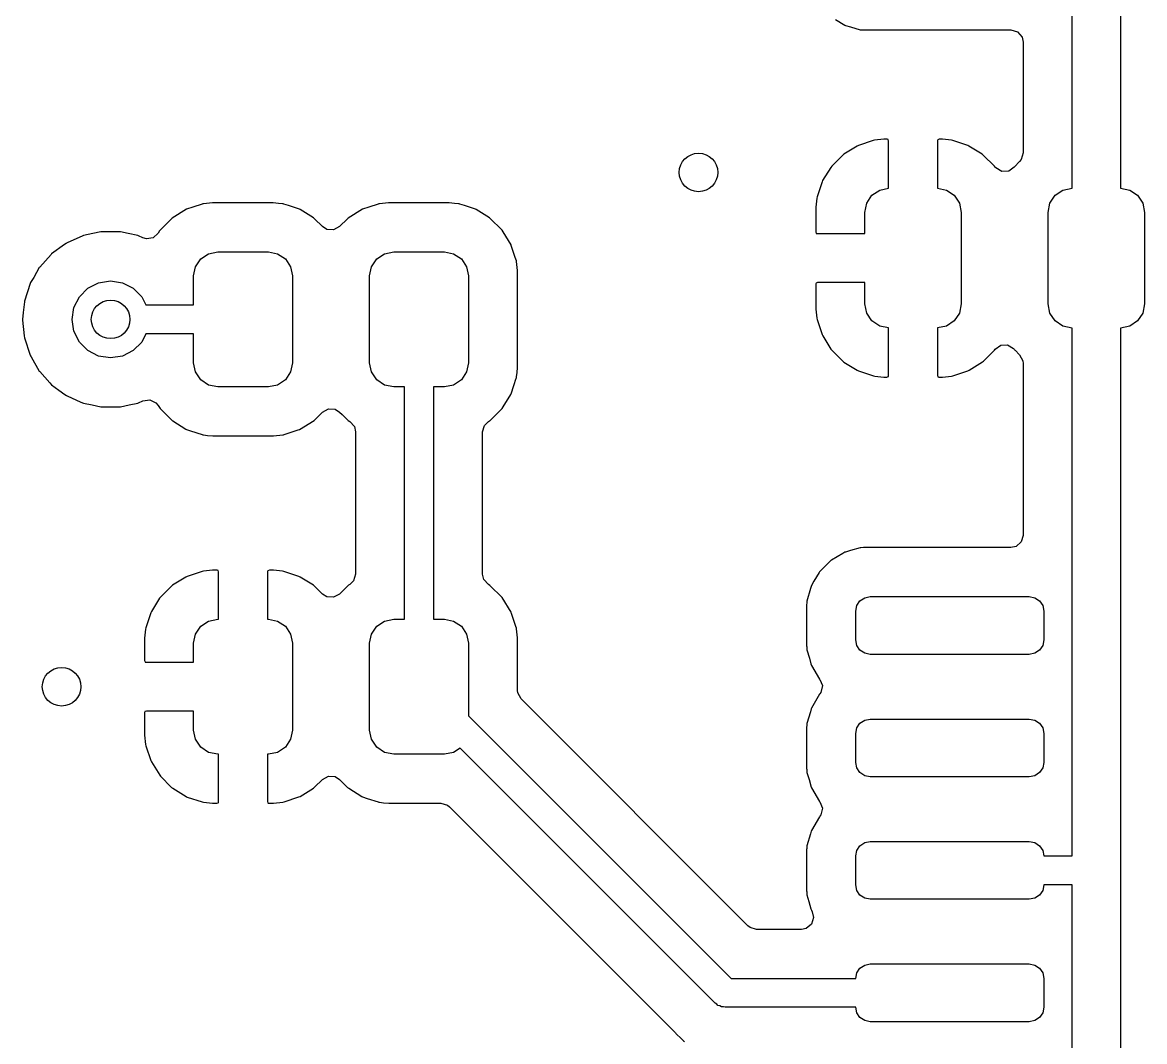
# Model space of a CAD drawing. Extents: x 51 to 243, y -135 to -54.
# Drawn here: x 177.39 to 189.03, y -94.61 to -84.04 of the extents above; entities that cross this region are included whole.
import ezdxf

# ---------------------------------------------------------------- set-up
doc = ezdxf.new("R2010")
doc.units = 0
doc.layers.add('BLACK', color=7, linetype='CONTINUOUS')

msp = doc.modelspace()

# ---------------------------------------------------------------- linework, layer by layer
at = {"layer": 'BLACK', "linetype": 'CONTINUOUS'}
for p, q in [((188.779, -67.4), (188.779, -85.762)), ((188.279, -85.762), (188.279, -78.382)), ((185.823, -84.0134), (185.92, -84.0711)), ((185.92, -84.0711), (185.928, -84.0734)), ((185.928, -84.0734), (185.928, -84.0734)), ((185.928, -84.0734), (185.98, -84.0885)), ((185.98, -84.0885), (186.08, -84.1176)), ((186.08, -84.1176), (186.087, -84.1181)), ((186.087, -84.1181), (186.087, -84.1181)), ((186.087, -84.1181), (186.115, -84.1203)), ((186.115, -84.1203), (186.115, -84.1203)), ((186.115, -84.1203), (186.117, -84.1205)), ((186.117, -84.1205), (187.644, -84.1205)), ((187.644, -84.1205), (187.713, -84.1405)), ((187.713, -84.1405), (187.759, -84.1942)), ((187.759, -84.1942), (187.77, -84.2465)), ((187.77, -84.2465), (187.77, -85.3956)), ((186.216, -85.2671), (186.062, -85.3186)), ((186.23, -85.2643), (186.216, -85.2671)), ((186.325, -85.2543), (186.23, -85.2643)), ((186.332, -85.254), (186.325, -85.2543)), ((186.361, -85.254), (186.332, -85.254)), ((186.369, -85.2557), (186.361, -85.254)), ((186.371, -85.2569), (186.369, -85.2557)), ((186.375, -85.2721), (186.371, -85.2569)), ((186.375, -85.7628), (186.375, -85.2721)), ((186.885, -85.2599), (186.883, -85.2675)), ((186.883, -85.2675), (186.883, -85.7628)), ((186.886, -85.2585), (186.885, -85.2599)), ((186.901, -85.254), (186.886, -85.2585)), ((186.926, -85.254), (186.901, -85.254)), ((186.933, -85.2543), (186.926, -85.254)), ((187.027, -85.264), (186.933, -85.2543)), ((187.04, -85.2669), (187.027, -85.264)), ((187.195, -85.318), (187.04, -85.2669)), ((186.049, -85.3248), (185.911, -85.4101)), ((186.062, -85.3186), (186.049, -85.3248)), ((187.208, -85.3242), (187.195, -85.318)), ((187.346, -85.4092), (187.208, -85.3242)), ((187.77, -85.3956), (187.75, -85.4637)), ((185.9, -85.4191), (185.785, -85.5338)), ((185.911, -85.4101), (185.9, -85.4191)), ((187.357, -85.4183), (187.346, -85.4092)), ((187.472, -85.5328), (187.357, -85.4183)), ((187.734, -85.4846), (187.68, -85.5387)), ((187.75, -85.4637), (187.734, -85.4846)), ((185.776, -85.5452), (185.691, -85.6832)), ((185.785, -85.5338), (185.776, -85.5452)), ((187.48, -85.5429), (187.472, -85.5328)), ((187.487, -85.5514), (187.48, -85.5429)), ((187.549, -85.5871), (187.487, -85.5514)), ((187.62, -85.5838), (187.549, -85.5871)), ((187.677, -85.5432), (187.62, -85.5838)), ((187.68, -85.5387), (187.677, -85.5432)), ((185.685, -85.6964), (185.634, -85.8507)), ((185.691, -85.6832), (185.685, -85.6964)), ((185.631, -85.8641), (185.621, -85.9584)), ((185.634, -85.8507), (185.631, -85.8641)), ((186.148, -85.9163), (186.202, -85.8352)), ((186.202, -85.8352), (186.283, -85.781)), ((186.283, -85.781), (186.375, -85.7628)), ((186.883, -85.7628), (186.975, -85.781)), ((186.975, -85.781), (187.056, -85.8352)), ((187.056, -85.8352), (187.11, -85.9163)), ((188.048, -85.9163), (188.102, -85.8352)), ((188.102, -85.8352), (188.183, -85.781)), ((188.183, -85.781), (188.279, -85.762)), ((188.779, -85.762), (188.875, -85.781)), ((188.875, -85.781), (188.956, -85.8352)), ((188.956, -85.8352), (189.01, -85.9163)), ((179.095, -85.9804), (178.945, -86.0735)), ((179.161, -85.9584), (179.095, -85.9804)), ((179.256, -85.9267), (179.161, -85.9584)), ((179.263, -85.9245), (179.256, -85.9267)), ((179.256, -85.9267), (179.256, -85.9267)), ((179.27, -85.9238), (179.263, -85.9245)), ((179.365, -85.9138), (179.27, -85.9238)), ((179.27, -85.9238), (179.27, -85.9238)), ((179.369, -85.9135), (179.365, -85.9138)), ((179.365, -85.9138), (179.365, -85.9138)), ((179.994, -85.9135), (179.369, -85.9135)), ((180.049, -85.9191), (179.994, -85.9135)), ((180.092, -85.9235), (180.049, -85.9191)), ((180.099, -85.9242), (180.092, -85.9235)), ((180.092, -85.9235), (180.092, -85.9235)), ((180.105, -85.9264), (180.099, -85.9242)), ((180.151, -85.9415), (180.105, -85.9264)), ((180.105, -85.9264), (180.105, -85.9264)), ((180.267, -85.9799), (180.151, -85.9415)), ((180.273, -85.9837), (180.267, -85.9799)), ((180.92, -85.9804), (180.77, -86.0735)), ((180.986, -85.9584), (180.92, -85.9804)), ((181.081, -85.9267), (180.986, -85.9584)), ((181.088, -85.9245), (181.081, -85.9267)), ((181.081, -85.9267), (181.081, -85.9267)), ((181.095, -85.9238), (181.088, -85.9245)), ((181.19, -85.9138), (181.095, -85.9238)), ((181.095, -85.9238), (181.095, -85.9238)), ((181.194, -85.9135), (181.19, -85.9138)), ((181.19, -85.9138), (181.19, -85.9138)), ((181.819, -85.9135), (181.194, -85.9135)), ((181.874, -85.9191), (181.819, -85.9135)), ((181.917, -85.9235), (181.874, -85.9191)), ((181.924, -85.9242), (181.917, -85.9235)), ((181.917, -85.9235), (181.917, -85.9235)), ((181.93, -85.9264), (181.924, -85.9242)), ((181.976, -85.9415), (181.93, -85.9264)), ((181.93, -85.9264), (181.93, -85.9264)), ((182.092, -85.9799), (181.976, -85.9415)), ((182.098, -85.9837), (182.092, -85.9799)), ((185.621, -85.9584), (185.621, -85.9649)), ((185.621, -85.9649), (185.621, -86.2149)), ((186.129, -86.012), (186.148, -85.9163)), ((187.11, -85.9163), (187.129, -86.012)), ((188.029, -86.012), (188.048, -85.9163)), ((189.01, -85.9163), (189.029, -86.012)), ((178.945, -86.0735), (178.82, -86.1987)), ((180.411, -86.0689), (180.273, -85.9837)), ((180.273, -85.9837), (180.273, -85.9837)), ((180.417, -86.0727), (180.411, -86.0689)), ((180.422, -86.0779), (180.417, -86.0727)), ((180.505, -86.1603), (180.422, -86.0779)), ((180.764, -86.0787), (180.683, -86.1601)), ((180.77, -86.0735), (180.764, -86.0787)), ((182.236, -86.0689), (182.098, -85.9837)), ((182.098, -85.9837), (182.098, -85.9837)), ((182.242, -86.0727), (182.236, -86.0689)), ((182.367, -86.1977), (182.242, -86.0727)), ((186.129, -86.233), (186.129, -86.012)), ((187.129, -86.012), (187.129, -86.962)), ((188.029, -86.962), (188.029, -86.012)), ((189.029, -86.012), (189.029, -86.962)), ((178.206, -86.2149), (178.125, -86.2321)), ((178.213, -86.2135), (178.206, -86.2149)), ((178.206, -86.2149), (178.206, -86.2149)), ((178.403, -86.2135), (178.213, -86.2135)), ((178.41, -86.2149), (178.403, -86.2135)), ((178.491, -86.2321), (178.41, -86.2149)), ((178.41, -86.2149), (178.41, -86.2149)), ((178.816, -86.2049), (178.802, -86.2278)), ((178.82, -86.1987), (178.816, -86.2049)), ((178.816, -86.2049), (178.816, -86.2049)), ((180.55, -86.1892), (180.505, -86.1603)), ((180.621, -86.1942), (180.55, -86.1892)), ((180.683, -86.1601), (180.621, -86.1942)), ((182.378, -86.2149), (182.367, -86.1977)), ((182.461, -86.3481), (182.378, -86.2149)), ((185.621, -86.2149), (185.625, -86.2301)), ((177.851, -86.3309), (177.846, -86.3348)), ((177.857, -86.3282), (177.851, -86.3309)), ((178.02, -86.2559), (177.857, -86.3282)), ((177.857, -86.3282), (177.857, -86.3282)), ((178.026, -86.2532), (178.02, -86.2559)), ((178.02, -86.2559), (178.02, -86.2559)), ((178.125, -86.2321), (178.026, -86.2532)), ((178.59, -86.2532), (178.491, -86.2321)), ((178.596, -86.2559), (178.59, -86.2532)), ((178.643, -86.2768), (178.596, -86.2559)), ((178.596, -86.2559), (178.596, -86.2559)), ((178.679, -86.2867), (178.643, -86.2768)), ((178.749, -86.2753), (178.679, -86.2867)), ((178.802, -86.2278), (178.749, -86.2753)), ((185.625, -86.2301), (185.627, -86.2313)), ((185.627, -86.2313), (185.635, -86.233)), ((185.635, -86.233), (186.129, -86.233)), ((177.692, -86.448), (177.574, -86.5795)), ((177.697, -86.4431), (177.692, -86.448)), ((177.692, -86.448), (177.692, -86.448)), ((177.829, -86.347), (177.697, -86.4431)), ((177.846, -86.3348), (177.829, -86.347)), ((177.846, -86.3348), (177.846, -86.3348)), ((179.242, -86.4952), (179.323, -86.441)), ((179.323, -86.441), (179.419, -86.422)), ((179.419, -86.422), (179.944, -86.422)), ((179.944, -86.422), (180.04, -86.441)), ((180.04, -86.441), (180.121, -86.4952)), ((181.067, -86.4952), (181.148, -86.441)), ((181.148, -86.441), (181.244, -86.422)), ((181.244, -86.422), (181.769, -86.422)), ((181.769, -86.422), (181.865, -86.441)), ((181.865, -86.441), (181.946, -86.4952)), ((182.463, -86.355), (182.461, -86.3481)), ((182.504, -86.479), (182.463, -86.355)), ((179.188, -86.5763), (179.242, -86.4952)), ((180.121, -86.4952), (180.175, -86.5763)), ((181.013, -86.5763), (181.067, -86.4952)), ((181.946, -86.4952), (182, -86.5763)), ((182.517, -86.5158), (182.504, -86.479)), ((182.517, -86.5227), (182.517, -86.5158)), ((182.527, -86.6149), (182.517, -86.5227)), ((182.517, -86.5227), (182.517, -86.5227)), ((177.569, -86.5851), (177.511, -86.686)), ((177.574, -86.5795), (177.569, -86.5851)), ((179.169, -86.672), (179.188, -86.5763)), ((179.169, -86.972), (179.169, -86.672)), ((180.175, -86.5763), (180.194, -86.672)), ((180.194, -86.672), (180.194, -87.572)), ((180.994, -86.672), (181.013, -86.5763)), ((180.994, -87.572), (180.994, -86.672)), ((182, -86.5763), (182.019, -86.672)), ((182.019, -86.672), (182.019, -87.572)), ((182.528, -86.6216), (182.527, -86.6149)), ((182.528, -87.6224), (182.528, -86.6216)), ((177.473, -86.7504), (177.414, -86.9321)), ((177.479, -86.741), (177.473, -86.7504)), ((177.511, -86.686), (177.479, -86.741)), ((178.073, -86.7984), (178.184, -86.7416)), ((178.184, -86.7416), (178.308, -86.722)), ((178.308, -86.722), (178.432, -86.7416)), ((178.432, -86.7416), (178.543, -86.7984)), ((185.623, -86.7469), (185.621, -86.7545)), ((185.621, -86.7545), (185.621, -87.0091)), ((185.624, -86.7455), (185.623, -86.7469)), ((185.639, -86.741), (185.624, -86.7455)), ((186.129, -86.741), (185.639, -86.741)), ((186.129, -86.962), (186.129, -86.741)), ((177.928, -86.9984), (177.984, -86.8869)), ((177.984, -86.8869), (178.073, -86.7984)), ((178.543, -86.7984), (178.632, -86.8869)), ((178.632, -86.8869), (178.675, -86.972)), ((177.414, -86.9386), (177.402, -87.0516)), ((177.414, -86.9321), (177.414, -86.9386)), ((177.414, -86.9386), (177.414, -86.9386)), ((177.908, -87.122), (177.928, -86.9984)), ((178.675, -86.972), (179.169, -86.972)), ((185.621, -87.0091), (185.621, -87.0156)), ((185.621, -87.0156), (185.631, -87.1112)), ((186.148, -87.0577), (186.129, -86.962)), ((187.129, -86.962), (187.11, -87.0577)), ((188.048, -87.0577), (188.029, -86.962)), ((189.029, -86.962), (189.01, -87.0577)), ((177.402, -87.0516), (177.394, -87.122)), ((177.394, -87.122), (177.395, -87.1286)), ((177.395, -87.1286), (177.412, -87.292)), ((177.928, -87.2456), (177.908, -87.122)), ((185.631, -87.1112), (185.634, -87.1246)), ((185.634, -87.1246), (185.686, -87.2788)), ((186.202, -87.1388), (186.148, -87.0577)), ((186.283, -87.193), (186.202, -87.1388)), ((187.056, -87.1388), (186.975, -87.193)), ((187.11, -87.0577), (187.056, -87.1388)), ((188.102, -87.1388), (188.048, -87.0577)), ((188.183, -87.193), (188.102, -87.1388)), ((188.956, -87.1388), (188.875, -87.193)), ((189.01, -87.0577), (188.956, -87.1388)), ((177.984, -87.3571), (177.928, -87.2456)), ((186.375, -87.2112), (186.283, -87.193)), ((186.375, -87.7065), (186.375, -87.2112)), ((186.975, -87.193), (186.883, -87.2112)), ((186.883, -87.2112), (186.883, -87.7019)), ((188.279, -87.212), (188.183, -87.193)), ((188.279, -92.687), (188.279, -87.212)), ((188.875, -87.193), (188.779, -87.212)), ((188.779, -87.212), (188.779, -100.367)), ((177.412, -87.292), (177.414, -87.3119)), ((177.414, -87.3119), (177.473, -87.4936)), ((178.073, -87.4456), (177.984, -87.3571)), ((178.632, -87.3571), (178.543, -87.4456)), ((178.675, -87.272), (178.632, -87.3571)), ((179.169, -87.272), (178.675, -87.272)), ((179.169, -87.572), (179.169, -87.272)), ((185.686, -87.2788), (185.692, -87.292)), ((185.692, -87.292), (185.777, -87.4298)), ((177.473, -87.4936), (177.477, -87.4993)), ((178.184, -87.5024), (178.073, -87.4456)), ((178.543, -87.4456), (178.432, -87.5024)), ((185.777, -87.4298), (185.786, -87.4412)), ((185.786, -87.4412), (185.901, -87.5557)), ((187.358, -87.5549), (187.473, -87.4402)), ((187.473, -87.4402), (187.48, -87.4312)), ((187.48, -87.4312), (187.538, -87.3902)), ((187.538, -87.3902), (187.609, -87.3869)), ((187.609, -87.3869), (187.67, -87.4226)), ((187.67, -87.4226), (187.677, -87.4304)), ((187.677, -87.4304), (187.681, -87.4363)), ((187.681, -87.4363), (187.686, -87.4415)), ((187.686, -87.4415), (187.734, -87.4893)), ((187.734, -87.4893), (187.768, -87.5515)), ((177.477, -87.4993), (177.477, -87.4993)), ((177.477, -87.4993), (177.483, -87.5103)), ((177.483, -87.5103), (177.569, -87.6589)), ((178.308, -87.522), (178.184, -87.5024)), ((178.432, -87.5024), (178.308, -87.522)), ((179.188, -87.6677), (179.169, -87.572)), ((180.194, -87.572), (180.175, -87.6677)), ((181.013, -87.6677), (180.994, -87.572)), ((182.019, -87.572), (182, -87.6677)), ((185.901, -87.5557), (185.912, -87.5648)), ((185.912, -87.5648), (186.05, -87.6498)), ((187.209, -87.6492), (187.347, -87.5639)), ((187.347, -87.5639), (187.358, -87.5549)), ((187.768, -87.5515), (187.77, -87.5784)), ((187.77, -87.5784), (187.77, -89.3625)), ((177.569, -87.6589), (177.573, -87.6639)), ((177.573, -87.6639), (177.573, -87.6639)), ((177.573, -87.6639), (177.679, -87.7809)), ((179.242, -87.7488), (179.188, -87.6677)), ((180.175, -87.6677), (180.121, -87.7488)), ((181.067, -87.7488), (181.013, -87.6677)), ((182, -87.6677), (181.946, -87.7488)), ((182.515, -87.7334), (182.517, -87.7269)), ((182.517, -87.7269), (182.518, -87.7183)), ((182.518, -87.7183), (182.522, -87.6731)), ((182.522, -87.6731), (182.528, -87.6224)), ((186.05, -87.6498), (186.063, -87.656)), ((186.063, -87.656), (186.218, -87.7071)), ((186.218, -87.7071), (186.231, -87.71)), ((186.231, -87.71), (186.325, -87.7197)), ((186.325, -87.7197), (186.332, -87.72)), ((186.332, -87.72), (186.357, -87.72)), ((186.357, -87.72), (186.372, -87.7155)), ((186.372, -87.7155), (186.373, -87.7141)), ((186.373, -87.7141), (186.375, -87.7065)), ((186.883, -87.7019), (186.887, -87.7171)), ((186.887, -87.7171), (186.889, -87.7183)), ((186.889, -87.7183), (186.897, -87.72)), ((186.897, -87.72), (186.926, -87.72)), ((186.926, -87.72), (186.933, -87.7197)), ((186.933, -87.7197), (187.028, -87.7097)), ((187.028, -87.7097), (187.042, -87.7069)), ((187.042, -87.7069), (187.196, -87.6554)), ((187.196, -87.6554), (187.209, -87.6492)), ((177.679, -87.7809), (177.697, -87.8009)), ((177.697, -87.8009), (177.771, -87.8548)), ((179.323, -87.803), (179.242, -87.7488)), ((179.419, -87.822), (179.323, -87.803)), ((179.944, -87.822), (179.419, -87.822)), ((180.04, -87.803), (179.944, -87.822)), ((180.121, -87.7488), (180.04, -87.803)), ((181.148, -87.803), (181.067, -87.7488)), ((181.244, -87.822), (181.148, -87.803)), ((181.356, -87.822), (181.244, -87.822)), ((181.356, -90.232), (181.356, -87.822)), ((181.769, -87.822), (181.656, -87.822)), ((181.656, -87.822), (181.656, -90.232)), ((181.865, -87.803), (181.769, -87.822)), ((181.946, -87.7488), (181.865, -87.803)), ((182.461, -87.8947), (182.49, -87.8083)), ((182.49, -87.8083), (182.515, -87.7334)), ((182.515, -87.7334), (182.515, -87.7334)), ((177.771, -87.8548), (177.834, -87.9007)), ((177.834, -87.9007), (177.851, -87.9131)), ((177.851, -87.9131), (177.857, -87.9158)), ((177.857, -87.9158), (177.857, -87.9158)), ((177.857, -87.9158), (178, -87.9795)), ((178.643, -87.9672), (178.714, -87.9577)), ((178.714, -87.9577), (178.778, -87.9878)), ((182.378, -88.0298), (182.457, -87.901)), ((182.457, -87.901), (182.461, -87.8947)), ((182.457, -87.901), (182.457, -87.901)), ((178, -87.9795), (178.026, -87.9908)), ((178.026, -87.9908), (178.116, -88.01)), ((178.116, -88.01), (178.206, -88.0291)), ((178.206, -88.0291), (178.206, -88.0291)), ((178.206, -88.0291), (178.213, -88.0305)), ((178.213, -88.0305), (178.403, -88.0305)), ((178.403, -88.0305), (178.41, -88.0291)), ((178.41, -88.0291), (178.5, -88.01)), ((178.41, -88.0291), (178.41, -88.0291)), ((178.5, -88.01), (178.59, -87.9908)), ((178.59, -87.9908), (178.596, -87.9881)), ((178.596, -87.9881), (178.643, -87.9672)), ((178.596, -87.9881), (178.596, -87.9881)), ((178.778, -87.9878), (178.802, -88.016)), ((178.802, -88.016), (178.821, -88.0463)), ((178.821, -88.0463), (178.946, -88.1713)), ((180.505, -88.0839), (180.567, -88.0498)), ((180.567, -88.0498), (180.638, -88.0548)), ((180.638, -88.0548), (180.683, -88.0837)), ((182.259, -88.1553), (182.363, -88.0505)), ((182.363, -88.0505), (182.368, -88.0453)), ((182.368, -88.0453), (182.378, -88.0298)), ((178.946, -88.1713), (178.952, -88.1751)), ((178.952, -88.1751), (178.952, -88.1751)), ((178.952, -88.1751), (179.089, -88.2597)), ((180.268, -88.2635), (180.418, -88.1705)), ((180.418, -88.1705), (180.505, -88.0839)), ((180.683, -88.0837), (180.709, -88.1094)), ((180.709, -88.1094), (180.771, -88.1713)), ((180.771, -88.1713), (180.788, -88.182)), ((180.788, -88.182), (180.836, -88.2348)), ((182.185, -88.221), (182.225, -88.182)), ((182.225, -88.182), (182.237, -88.1743)), ((182.237, -88.1743), (182.243, -88.1705)), ((182.237, -88.1743), (182.237, -88.1743)), ((182.243, -88.1705), (182.259, -88.1553)), ((179.089, -88.2597), (179.096, -88.2641)), ((179.096, -88.2641), (179.135, -88.2771)), ((179.135, -88.2771), (179.258, -88.3176)), ((180.107, -88.3173), (180.254, -88.2681)), ((180.254, -88.2681), (180.268, -88.2635)), ((180.836, -88.2348), (180.848, -88.2893)), ((180.848, -88.2893), (180.848, -89.7648)), ((182.165, -88.2892), (182.185, -88.221)), ((182.165, -89.7647), (182.165, -88.2892)), ((179.258, -88.3176), (179.258, -88.3176)), ((179.258, -88.3176), (179.264, -88.3198)), ((179.264, -88.3198), (179.271, -88.3205)), ((179.271, -88.3205), (179.271, -88.3205)), ((179.271, -88.3205), (179.314, -88.3249)), ((179.314, -88.3249), (179.369, -88.3305)), ((179.369, -88.3305), (179.994, -88.3305)), ((179.994, -88.3305), (179.998, -88.3302)), ((179.998, -88.3302), (180.093, -88.3202)), ((179.998, -88.3302), (179.998, -88.3302)), ((180.093, -88.3202), (180.1, -88.3195)), ((180.093, -88.3202), (180.093, -88.3202)), ((180.1, -88.3195), (180.107, -88.3173)), ((180.107, -88.3173), (180.107, -88.3173)), ((187.75, -89.4306), (187.697, -89.4771)), ((187.77, -89.3625), (187.75, -89.4306)), ((185.902, -89.549), (185.784, -89.6185)), ((185.92, -89.5379), (185.902, -89.549)), ((185.928, -89.5356), (185.92, -89.5379)), ((185.98, -89.5205), (185.928, -89.5356)), ((185.928, -89.5356), (185.928, -89.5356)), ((186.08, -89.4914), (185.98, -89.5205)), ((186.087, -89.4909), (186.08, -89.4914)), ((186.115, -89.4887), (186.087, -89.4909)), ((186.087, -89.4909), (186.087, -89.4909)), ((186.117, -89.4885), (186.115, -89.4887)), ((186.115, -89.4887), (186.115, -89.4887)), ((187.644, -89.4885), (186.117, -89.4885)), ((187.697, -89.4771), (187.644, -89.4885)), ((185.777, -89.6225), (185.66, -89.7402)), ((185.784, -89.6185), (185.777, -89.6225)), ((185.784, -89.6185), (185.784, -89.6185)), ((179.089, -89.7948), (178.951, -89.8801)), ((179.102, -89.7886), (179.089, -89.7948)), ((179.256, -89.7371), (179.102, -89.7886)), ((179.27, -89.7343), (179.256, -89.7371)), ((179.365, -89.7243), (179.27, -89.7343)), ((179.372, -89.724), (179.365, -89.7243)), ((179.414, -89.724), (179.372, -89.724)), ((179.422, -89.7257), (179.414, -89.724)), ((179.423, -89.7269), (179.422, -89.7257)), ((179.427, -89.7421), (179.423, -89.7269)), ((179.427, -90.232), (179.427, -89.7421)), ((179.937, -89.7299), (179.935, -89.7375)), ((179.935, -89.7375), (179.935, -90.232)), ((179.938, -89.7285), (179.937, -89.7299)), ((179.954, -89.724), (179.938, -89.7285)), ((179.991, -89.724), (179.954, -89.724)), ((179.998, -89.7243), (179.991, -89.724)), ((180.092, -89.734), (179.998, -89.7243)), ((180.105, -89.7369), (180.092, -89.734)), ((180.26, -89.788), (180.105, -89.7369)), ((180.273, -89.7942), (180.26, -89.788)), ((180.411, -89.8792), (180.273, -89.7942)), ((180.848, -89.7648), (180.828, -89.833)), ((182.177, -89.8192), (182.165, -89.7647)), ((182.225, -89.872), (182.177, -89.8192)), ((185.656, -89.747), (185.601, -89.8389)), ((185.66, -89.7402), (185.656, -89.747)), ((185.656, -89.747), (185.656, -89.747)), ((178.94, -89.8891), (178.825, -90.0038)), ((178.951, -89.8801), (178.94, -89.8891)), ((180.422, -89.8883), (180.411, -89.8792)), ((180.505, -89.9706), (180.422, -89.8883)), ((180.764, -89.8887), (180.683, -89.9705)), ((180.77, -89.8835), (180.764, -89.8887)), ((180.776, -89.8797), (180.77, -89.8835)), ((180.788, -89.872), (180.776, -89.8797)), ((180.776, -89.8797), (180.776, -89.8797)), ((180.828, -89.833), (180.788, -89.872)), ((182.242, -89.8827), (182.225, -89.872)), ((182.367, -90.0077), (182.242, -89.8827)), ((185.566, -89.9131), (185.528, -90.0432)), ((185.573, -89.891), (185.566, -89.9131)), ((185.575, -89.8834), (185.573, -89.891)), ((185.573, -89.891), (185.573, -89.891)), ((185.601, -89.8389), (185.575, -89.8834)), ((178.816, -90.0152), (178.731, -90.1532)), ((178.825, -90.0038), (178.816, -90.0152)), ((180.55, -89.9995), (180.505, -89.9706)), ((180.621, -90.0045), (180.55, -89.9995)), ((180.683, -89.9705), (180.621, -90.0045)), ((182.461, -90.1581), (182.367, -90.0077)), ((185.528, -90.0496), (185.527, -90.0659)), ((185.528, -90.0432), (185.528, -90.0496)), ((185.528, -90.0496), (185.528, -90.0496)), ((186.045, -90.0896), (186.078, -90.0409)), ((186.078, -90.0409), (186.127, -90.0084)), ((186.127, -90.0084), (186.184, -89.997)), ((186.184, -89.997), (187.834, -89.997)), ((187.834, -89.997), (187.891, -90.0084)), ((187.891, -90.0084), (187.94, -90.0409)), ((187.94, -90.0409), (187.973, -90.0896)), ((178.725, -90.1664), (178.674, -90.3207)), ((178.731, -90.1532), (178.725, -90.1664)), ((182.466, -90.1735), (182.461, -90.1581)), ((185.527, -90.0659), (185.525, -90.0805)), ((185.525, -90.0805), (185.525, -90.5135)), ((186.034, -90.147), (186.045, -90.0896)), ((186.034, -90.447), (186.034, -90.147)), ((187.973, -90.0896), (187.984, -90.147)), ((187.984, -90.147), (187.984, -90.447)), ((179.242, -90.3052), (179.323, -90.251)), ((179.323, -90.251), (179.419, -90.232)), ((179.419, -90.232), (179.427, -90.232)), ((179.935, -90.232), (179.944, -90.232)), ((179.944, -90.232), (180.04, -90.251)), ((180.04, -90.251), (180.121, -90.3052)), ((181.067, -90.3052), (181.148, -90.251)), ((181.148, -90.251), (181.244, -90.232)), ((181.244, -90.232), (181.356, -90.232)), ((181.656, -90.232), (181.769, -90.232)), ((181.769, -90.232), (181.865, -90.251)), ((181.865, -90.251), (181.946, -90.3052)), ((182.511, -90.3078), (182.466, -90.1735)), ((178.671, -90.3341), (178.661, -90.4284)), ((178.674, -90.3207), (178.671, -90.3341)), ((179.169, -90.482), (179.188, -90.3863)), ((179.188, -90.3863), (179.242, -90.3052)), ((180.121, -90.3052), (180.175, -90.3863)), ((180.175, -90.3863), (180.194, -90.482)), ((180.994, -90.482), (181.013, -90.3863)), ((181.013, -90.3863), (181.067, -90.3052)), ((181.946, -90.3052), (182, -90.3863)), ((182, -90.3863), (182.019, -90.482)), ((182.517, -90.3258), (182.511, -90.3078)), ((182.517, -90.3327), (182.517, -90.3258)), ((182.527, -90.4257), (182.517, -90.3327)), ((182.517, -90.3327), (182.517, -90.3327)), ((178.661, -90.4284), (178.661, -90.4349)), ((178.661, -90.4349), (178.661, -90.6599)), ((179.169, -90.678), (179.169, -90.482)), ((180.194, -90.482), (180.194, -91.382)), ((180.994, -91.382), (180.994, -90.482)), ((182.019, -90.482), (182.019, -91.2324)), ((182.528, -90.4316), (182.527, -90.4257)), ((182.528, -90.9695), (182.528, -90.4316)), ((185.525, -90.5135), (185.526, -90.5159)), ((185.526, -90.5159), (185.526, -90.516)), ((185.526, -90.516), (185.528, -90.541)), ((186.045, -90.5044), (186.034, -90.447)), ((186.078, -90.5531), (186.045, -90.5044)), ((187.973, -90.5044), (187.94, -90.5531)), ((187.984, -90.447), (187.973, -90.5044)), ((185.528, -90.541), (185.528, -90.5508)), ((185.528, -90.5508), (185.554, -90.6375)), ((186.127, -90.5856), (186.078, -90.5531)), ((186.184, -90.597), (186.127, -90.5856)), ((187.834, -90.597), (186.184, -90.597)), ((187.891, -90.5856), (187.834, -90.597)), ((187.94, -90.5531), (187.891, -90.5856)), ((178.661, -90.6599), (178.665, -90.6751)), ((178.665, -90.6751), (178.667, -90.6763)), ((178.667, -90.6763), (178.675, -90.678)), ((178.675, -90.678), (179.169, -90.678)), ((185.554, -90.6375), (185.57, -90.6951)), ((185.57, -90.6951), (185.575, -90.7106)), ((185.575, -90.7106), (185.66, -90.8538)), ((185.66, -90.8538), (185.662, -90.8565)), ((185.662, -90.8565), (185.688, -90.9209)), ((182.53, -90.9963), (182.528, -90.9695)), ((185.688, -90.9209), (185.674, -90.9905)), ((182.564, -91.0586), (182.53, -90.9963)), ((184.917, -93.4116), (182.564, -91.0586)), ((185.66, -91.0102), (185.575, -91.1534)), ((185.663, -91.0063), (185.66, -91.0102)), ((185.674, -90.9905), (185.663, -91.0063)), ((178.663, -91.1919), (178.661, -91.1995)), ((178.661, -91.1995), (178.661, -91.4291)), ((178.664, -91.1905), (178.663, -91.1919)), ((178.679, -91.186), (178.664, -91.1905)), ((179.169, -91.186), (178.679, -91.186)), ((179.169, -91.382), (179.169, -91.186)), ((185.564, -91.1919), (185.528, -91.3132)), ((185.573, -91.161), (185.564, -91.1919)), ((185.575, -91.1534), (185.573, -91.161)), ((185.573, -91.161), (185.573, -91.161)), ((182.019, -91.2324), (184.744, -93.957)), ((185.527, -91.3336), (185.525, -91.3505)), ((185.528, -91.3196), (185.527, -91.3336)), ((185.528, -91.3132), (185.528, -91.3196)), ((185.528, -91.3196), (185.528, -91.3196)), ((186.045, -91.3596), (186.078, -91.3109)), ((186.078, -91.3109), (186.127, -91.2784)), ((186.127, -91.2784), (186.184, -91.267)), ((186.184, -91.267), (187.834, -91.267)), ((187.834, -91.267), (187.891, -91.2784)), ((187.891, -91.2784), (187.94, -91.3109)), ((187.94, -91.3109), (187.973, -91.3596)), ((178.661, -91.4291), (178.661, -91.4356)), ((178.661, -91.4356), (178.671, -91.5312)), ((179.188, -91.4777), (179.169, -91.382)), ((180.194, -91.382), (180.175, -91.4777)), ((181.013, -91.4777), (180.994, -91.382)), ((185.525, -91.3505), (185.525, -91.7835)), ((186.034, -91.417), (186.045, -91.3596)), ((186.034, -91.717), (186.034, -91.417)), ((187.973, -91.3596), (187.984, -91.417)), ((187.984, -91.417), (187.984, -91.717)), ((178.671, -91.5312), (178.674, -91.5446)), ((178.674, -91.5446), (178.726, -91.6988)), ((179.242, -91.5588), (179.188, -91.4777)), ((179.323, -91.613), (179.242, -91.5588)), ((180.121, -91.5588), (180.04, -91.613)), ((180.175, -91.4777), (180.121, -91.5588)), ((181.067, -91.5588), (181.013, -91.4777)), ((181.148, -91.613), (181.067, -91.5588)), ((179.419, -91.632), (179.323, -91.613)), ((179.427, -91.632), (179.419, -91.632)), ((179.427, -92.1265), (179.427, -91.632)), ((179.944, -91.632), (179.935, -91.632)), ((179.935, -91.632), (179.935, -92.1219)), ((180.04, -91.613), (179.944, -91.632)), ((181.244, -91.632), (181.148, -91.613)), ((181.769, -91.632), (181.244, -91.632)), ((181.865, -91.613), (181.769, -91.632)), ((181.931, -91.5686), (181.865, -91.613)), ((184.575, -94.2131), (181.931, -91.5686)), ((178.726, -91.6988), (178.732, -91.712)), ((178.732, -91.712), (178.817, -91.8498)), ((185.525, -91.7835), (185.526, -91.7859)), ((185.526, -91.7859), (185.526, -91.786)), ((185.526, -91.786), (185.528, -91.8131)), ((186.045, -91.7744), (186.034, -91.717)), ((186.078, -91.8231), (186.045, -91.7744)), ((187.973, -91.7744), (187.94, -91.8231)), ((187.984, -91.717), (187.973, -91.7744)), ((178.817, -91.8498), (178.826, -91.8612)), ((178.826, -91.8612), (178.941, -91.9757)), ((180.423, -91.9749), (180.504, -91.8935)), ((180.504, -91.8935), (180.567, -91.8595)), ((180.567, -91.8595), (180.638, -91.8645)), ((180.638, -91.8645), (180.683, -91.8934)), ((180.683, -91.8934), (180.766, -91.9761)), ((185.528, -91.8131), (185.528, -91.8208)), ((185.528, -91.8208), (185.55, -91.8934)), ((185.55, -91.8934), (185.572, -91.9721)), ((186.127, -91.8556), (186.078, -91.8231)), ((186.184, -91.867), (186.127, -91.8556)), ((187.834, -91.867), (186.184, -91.867)), ((187.891, -91.8556), (187.834, -91.867)), ((187.94, -91.8231), (187.891, -91.8556)), ((178.941, -91.9757), (178.952, -91.9848)), ((178.952, -91.9848), (179.09, -92.0698)), ((180.274, -92.0692), (180.412, -91.9839)), ((180.412, -91.9839), (180.423, -91.9749)), ((180.766, -91.9761), (180.766, -91.9761)), ((180.766, -91.9761), (180.771, -91.9813)), ((180.771, -91.9813), (180.777, -91.9851)), ((180.777, -91.9851), (180.777, -91.9851)), ((180.777, -91.9851), (180.914, -92.0698)), ((185.572, -91.9721), (185.575, -91.9806)), ((185.575, -91.9806), (185.66, -92.1238)), ((179.09, -92.0698), (179.103, -92.076)), ((179.103, -92.076), (179.258, -92.1271)), ((179.258, -92.1271), (179.271, -92.13)), ((179.271, -92.13), (179.365, -92.1397)), ((179.365, -92.1397), (179.372, -92.14)), ((179.372, -92.14), (179.409, -92.14)), ((179.409, -92.14), (179.425, -92.1355)), ((179.425, -92.1355), (179.426, -92.1341)), ((179.426, -92.1341), (179.427, -92.1265)), ((179.935, -92.1219), (179.94, -92.1371)), ((179.94, -92.1371), (179.941, -92.1383)), ((179.941, -92.1383), (179.949, -92.14)), ((179.949, -92.14), (179.991, -92.14)), ((179.991, -92.14), (179.998, -92.1397)), ((179.998, -92.1397), (180.093, -92.1297)), ((180.093, -92.1297), (180.107, -92.1269)), ((180.107, -92.1269), (180.261, -92.0754)), ((180.261, -92.0754), (180.274, -92.0692)), ((180.914, -92.0698), (180.921, -92.0741)), ((180.921, -92.0741), (180.969, -92.09)), ((180.969, -92.09), (181.083, -92.1276)), ((181.083, -92.1276), (181.083, -92.1276)), ((181.083, -92.1276), (181.089, -92.1298)), ((181.089, -92.1298), (181.096, -92.1305)), ((181.096, -92.1305), (181.096, -92.1305)), ((181.096, -92.1305), (181.139, -92.1349)), ((181.139, -92.1349), (181.194, -92.1405)), ((181.194, -92.1405), (181.732, -92.1405)), ((181.732, -92.1405), (181.8, -92.1605)), ((185.66, -92.1238), (185.662, -92.1265)), ((185.662, -92.1265), (185.688, -92.1909)), ((181.8, -92.1605), (181.821, -92.1774)), ((181.821, -92.1774), (184.158, -94.5146)), ((185.674, -92.2605), (185.663, -92.2763)), ((185.688, -92.1909), (185.674, -92.2605)), ((185.66, -92.2802), (185.575, -92.4234)), ((185.663, -92.2763), (185.66, -92.2802)), ((185.565, -92.4584), (185.528, -92.5832)), ((185.573, -92.431), (185.565, -92.4584)), ((185.575, -92.4234), (185.573, -92.431)), ((185.573, -92.431), (185.573, -92.431)), ((185.526, -92.6099), (185.525, -92.6205)), ((185.528, -92.5896), (185.526, -92.6099)), ((185.528, -92.5832), (185.528, -92.5896)), ((185.528, -92.5896), (185.528, -92.5896)), ((186.045, -92.6296), (186.078, -92.5809)), ((186.078, -92.5809), (186.127, -92.5484)), ((186.127, -92.5484), (186.184, -92.537)), ((186.184, -92.537), (187.834, -92.537)), ((187.834, -92.537), (187.891, -92.5484)), ((187.891, -92.5484), (187.94, -92.5809)), ((187.94, -92.5809), (187.973, -92.6296)), ((185.525, -92.6205), (185.525, -93.0535)), ((186.034, -92.687), (186.045, -92.6296)), ((186.034, -92.987), (186.034, -92.687)), ((187.973, -92.6296), (187.984, -92.687)), ((187.984, -92.687), (188.279, -92.687)), ((185.525, -93.0535), (185.526, -93.0559)), ((185.526, -93.0559), (185.526, -93.056)), ((185.526, -93.056), (185.528, -93.0831)), ((186.045, -93.0444), (186.034, -92.987)), ((186.078, -93.0931), (186.045, -93.0444)), ((187.973, -93.0444), (187.94, -93.0931)), ((187.984, -92.987), (187.973, -93.0444)), ((188.279, -92.987), (187.984, -92.987)), ((188.279, -100.367), (188.279, -92.987)), ((185.528, -93.0831), (185.528, -93.0908)), ((185.528, -93.0908), (185.548, -93.1582)), ((185.548, -93.1582), (185.57, -93.2345)), ((186.127, -93.1256), (186.078, -93.0931)), ((186.184, -93.137), (186.127, -93.1256)), ((187.834, -93.137), (186.184, -93.137)), ((187.891, -93.1256), (187.834, -93.137)), ((187.94, -93.0931), (187.891, -93.1256)), ((185.57, -93.2345), (185.575, -93.2506)), ((185.575, -93.2506), (185.579, -93.2584)), ((185.579, -93.2584), (185.58, -93.2592)), ((185.58, -93.2592), (185.582, -93.2647)), ((185.582, -93.2647), (185.581, -93.2651)), ((185.581, -93.2651), (185.597, -93.3272)), ((184.938, -93.4285), (184.917, -93.4116)), ((185.006, -93.4485), (184.938, -93.4285)), ((185.574, -93.3945), (185.519, -93.439)), ((185.597, -93.3272), (185.574, -93.3945)), ((185.471, -93.4485), (185.006, -93.4485)), ((185.519, -93.439), (185.471, -93.4485)), ((186.045, -93.8996), (186.078, -93.8509)), ((186.078, -93.8509), (186.127, -93.8184)), ((186.127, -93.8184), (186.184, -93.807)), ((186.184, -93.807), (187.834, -93.807)), ((187.834, -93.807), (187.891, -93.8184)), ((187.891, -93.8184), (187.94, -93.8509)), ((187.94, -93.8509), (187.973, -93.8996)), ((184.744, -93.957), (186.034, -93.957)), ((186.034, -93.957), (186.045, -93.8996)), ((187.973, -93.8996), (187.984, -93.957)), ((187.984, -93.957), (187.984, -94.257)), ((184.593, -94.2229), (184.575, -94.2131)), ((184.606, -94.2369), (184.593, -94.2229)), ((184.626, -94.242), (184.606, -94.2369)), ((184.643, -94.2519), (184.626, -94.242)), ((184.662, -94.2519), (184.643, -94.2519)), ((184.681, -94.257), (184.662, -94.2519)), ((186.034, -94.257), (184.681, -94.257)), ((186.045, -94.3144), (186.034, -94.257)), ((186.078, -94.3631), (186.045, -94.3144)), ((187.973, -94.3144), (187.94, -94.3631)), ((187.984, -94.257), (187.973, -94.3144)), ((186.127, -94.3956), (186.078, -94.3631)), ((186.184, -94.407), (186.127, -94.3956)), ((187.834, -94.407), (186.184, -94.407)), ((187.891, -94.3956), (187.834, -94.407)), ((187.94, -94.3631), (187.891, -94.3956)), ((184.158, -94.5146), (184.166, -94.5234)), ((184.166, -94.5234), (184.17, -94.5301)), ((184.17, -94.5301), (184.176, -94.5355)), ((184.176, -94.5355), (184.176, -94.5355)), ((184.176, -94.5355), (184.222, -94.5786)), ((184.222, -94.5786), (184.225, -94.5814)), ((184.225, -94.5814), (184.245, -94.6019)), ((184.245, -94.6019), (184.249, -94.6046)), ((184.249, -94.6046), (184.249, -94.6046)), ((184.249, -94.6046), (184.258, -94.6124))]:
    msp.add_line(p, q, dxfattribs=at)
at = {"layer": 'BLACK'}
for centre in [(184.404, -85.598), (178.308, -87.122), (177.8, -90.932)]:
    msp.add_circle(centre, 0.2, dxfattribs=at)

doc.saveas('drawing.dxf')
